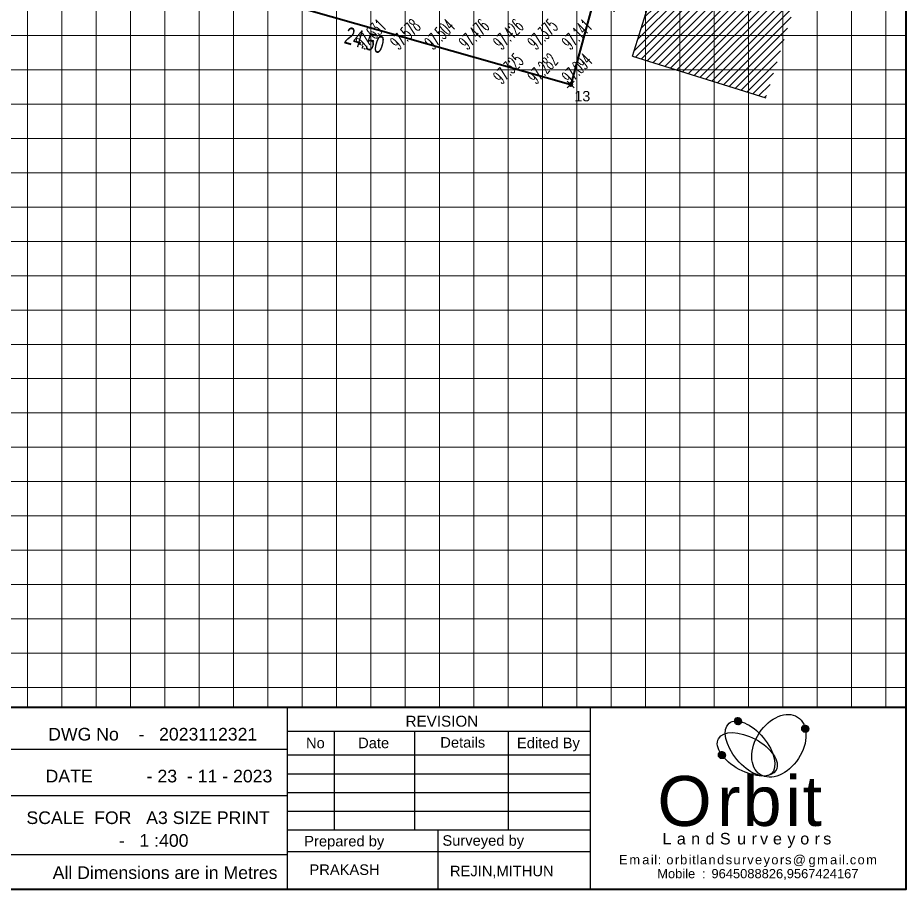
# Model space of a CAD drawing. Header units: millimetres. Extents: x 684983 to 685377, y 990360 to 990509.
# Drawn here: x 685033.4 to 685085.2, y 990360.3 to 990411.1 of the extents above; entities that cross this region are included whole.
import ezdxf
from ezdxf.enums import TextEntityAlignment as Align

# ---------------------------------------------------------------- set-up
doc = ezdxf.new("R2010")
doc.units = ezdxf.units.MM
doc.header["$PDMODE"] = 35
doc.header["$PDSIZE"] = 0.2
doc.linetypes.add('1', pattern=[0])
for name, color, linetype, lineweight in [('BD', 1, 'Continuous', 40), ('BDRY POINT', 7, 'Continuous', 30), ('frame', 104, 'Continuous', 9), ('grid', 8, 'Continuous', 9), ('GRID LEVELS', 7, 'Continuous', 13), ('HAtch', 200, 'Continuous', 9), ('orbit Surveyors', 7, 'Continuous', 18)]:
    doc.layers.add(name, color=color, linetype=linetype, lineweight=lineweight)
for name, color, linetype in [('BL', 202, 'Continuous'), ('dim', 7, 'Continuous'), ('LOGO', 7, '1'), ('orbit', 7, 'Continuous'), ('TITLE', 6, 'Continuous')]:
    doc.layers.add(name, color=color, linetype=linetype)
doc.styles.add('DIM', font='ARIALN.TTF', dxfattribs={"width": 0.8, "height": 1})
doc.styles.add('legend 2007', font='arial.ttf')
doc.styles.add('LOGO', font='arial.ttf')
doc.styles.add('ROMANS', font='arial.ttf')
doc.styles.get("Standard").update_dxf_attribs({"font": 'RomanS'})
doc.dimstyles.get("Standard").update_dxf_attribs({"dimtxt": 1, "dimasz": 0.18, "dimexe": 0.18, "dimexo": 0.0625, "dimgap": 0.09, "dimtad": 0, "dimrnd": 0.05, "dimzin": 0, "dimdsep": 46, "dimtxsty": 'DIM', "dimcen": 0.09, "dimse1": 1, "dimse2": 1, "dimsd1": 1, "dimsd2": 1, "dimadec": 0, "dimazin": 0, "dimtfac": 1, "dimtix": 1, "dimtofl": 0, "dimtmove": 2, "dimatfit": 3, "dimfxl": 0, "dimtolj": 1, "dimtzin": 0, "dimarcsym": 0})

# ---------------------------------------------------------------- blocks, each defined once
blk = doc.blocks.new('ORBIT')
at = {"layer": 'LOGO', "linetype": 'Continuous'}
h = blk.add_hatch(dxfattribs=at)
h.set_pattern_fill('ANSI31', color=1, scale=0.05, style=0)
h.set_pattern_definition([(45, (69.5929274, -2.057335), (-0.004419417382, 0.004419417382), [])])
h.paths.add_polyline_path([(1129.809, 1020.328, 1), (1130.222, 1020.328, 1)])
h = blk.add_hatch(dxfattribs=at)
h.set_pattern_fill('ANSI31', color=152, scale=0.05, style=0)
h.set_pattern_definition([(45, (73.51654, -2.499305), (-0.004419417382, 0.004419417382), [])])
h.paths.add_polyline_path([(1133.733, 1019.886, 1), (1134.146, 1019.886, 1)])
h = blk.add_hatch(dxfattribs=at)
h.set_pattern_fill('ANSI31', color=96, scale=0.05, style=0)
h.set_pattern_definition([(45, (68.6577063, -4.037437), (-0.004419417382, 0.004419417382), [])])
h.paths.add_polyline_path([(1128.874, 1018.348, 1), (1129.287, 1018.348, 1)])
at = {"layer": 'LOGO', "color": 1, "linetype": 'Continuous'}
blk.add_circle((1130.016, 1020.328), 0.207, dxfattribs=at)
at = {"layer": 'LOGO', "color": 152, "linetype": 'Continuous'}
blk.add_circle((1133.939, 1019.886), 0.207, dxfattribs=at)
at = {"layer": 'LOGO', "color": 96, "linetype": 'Continuous'}
blk.add_circle((1129.08, 1018.348), 0.207, dxfattribs=at)
at = {"layer": 'LOGO', "color": 152, "linetype": 'Continuous'}
blk.add_ellipse((1132.4, 1018.891), major_axis=(-1.094, -1.674), ratio=0.681406, dxfattribs=at)
at = {"layer": 'LOGO', "color": 1, "linetype": 'Continuous'}
blk.add_ellipse((1130.722, 1018.731), major_axis=(1.229, -1.471), ratio=0.521784, dxfattribs=at)
at = {"layer": 'LOGO', "color": 96, "linetype": 'Continuous'}
blk.add_ellipse((1130.558, 1018.392), major_axis=(1.682, -0.914), ratio=0.522328, dxfattribs=at)
blk = doc.blocks.new('A$C056105BB')
at = {"layer": 'LOGO', "linetype": 'Continuous', "xscale": 0.7959038629083571, "yscale": 0.7959038629083571, "zscale": 0.7959038629083571}
blk.add_blockref('ORBIT', (-893.933, -804.606), dxfattribs=at)
at = {"color": 236, "insert": (1.71, 4.933), "char_height": 2.32123, "width": 16.92271, "attachment_point": 1, "style": 'LOGO'}
blk.add_mtext('{\\T1.1;\\C140;Orbit}', dxfattribs=at)
at = {"color": 126, "insert": (1.944, 2.29), "char_height": 0.53632, "width": 9.75725, "attachment_point": 1, "style": 'LOGO'}
blk.add_mtext('{\\T1.6;LandSurveyors}', dxfattribs=at)
at = {"layer": 'orbit Surveyors', "style": 'legend 2007'}
for s, height, p in [('Mobile', 0.4287, (1.702, 0.184)), (': ', 0.4287, (3.782, 0.184)), ('9645088826,9567424167', 0.42851, (4.22, 0.184))]:
    blk.add_text(s, height=height, dxfattribs=at).set_placement(p)
at = {"layer": 'orbit Surveyors', "insert": (5.964, 1.258), "char_height": 0.42866, "width": 18.10255, "attachment_point": 2, "style": 'legend 2007'}
blk.add_mtext('{\\T1.2;E\\fArial|b0|i0|c238|p34;mail: \\fArial|b0|i0|c0|p34;orbitlandsurveyors@gmail.com}', dxfattribs=at)
blk = doc.blocks.new('BD')
at = {"color": 7}
for p, q in [((-0.037, -0.034), (0.037, 0.034)), ((-0.035, 0.035), (0.035, -0.035))]:
    blk.add_line(p, q, dxfattribs=at)
blk.add_circle((0, 0), 0.05, dxfattribs=at)
blk.add_point((0, 0), dxfattribs=at)
blk = doc.blocks.new('*D22')
at = {"layer": 'Defpoints', "color": 0, "transparency": 16777216}
for p in [(685042.069, 990413.886), (685065.652, 990407.182), (685065.431, 990406.404)]:
    blk.add_point(p, dxfattribs=at)
at = {"layer": 'dim', "color": 0, "transparency": 16777216, "insert": (685053.639, 990409.756), "char_height": 1, "attachment_point": 5, "rotation": 344.1306, "style": 'DIM'}
blk.add_mtext('\\A1;24.50', dxfattribs=at)
blk = doc.blocks.new('*D23')
at = {"layer": 'Defpoints', "color": 0, "transparency": 16777216}
for p in [(685068.693, 990418.425), (685065.653, 990407.181), (685066.5, 990406.952)]:
    blk.add_point(p, dxfattribs=at)
at = {"layer": 'dim', "color": 0, "transparency": 16777216, "insert": (685068.02, 990412.574), "char_height": 1, "attachment_point": 5, "rotation": 74.8709, "style": 'DIM'}
blk.add_mtext('\\A1;11.65', dxfattribs=at)

msp = doc.modelspace()

# ---------------------------------------------------------------- hatches: boundary and pattern name
at = {"layer": 'HAtch'}
h = msp.add_hatch(dxfattribs=at)
h.set_pattern_fill('ANSI31', color=256, scale=0.1)
h.set_pattern_definition([(45, (-165.7308, 1.1705), (-0.22450640303, 0.22450640303), [])])
h.paths.add_polyline_path([(685080.605, 990417.868), (685072.834, 990420.299), (685069.244, 990408.824), (685077.015, 990406.393)])
h.paths.add_polyline_path([(685033.231, 990416.161), (685030.818, 990416.829), (685030.305, 990414.415), (685032.718, 990413.747)])
h.paths.add_polyline_path([(685020.763, 990416.507), (685016.714, 990417.387), (685017.139, 990419.344), (685015.082, 990419.802), (685014.998, 990419.416), (685007.921, 990420.955), (685005.494, 990409.793), (685018.336, 990405.345)])
h.paths.add_polyline_path([(685016.828, 990454.458), (685006.64, 990456.135), (685005.859, 990451.208), (685016.047, 990449.531)])
h.paths.add_polyline_path([(685026.329, 990479.733), (685016.088, 990480.836), (685014.479, 990465.902), (685017.592, 990465.567), (685017.312, 990462.968), (685024.44, 990462.2)])
h.paths.add_polyline_path([(685043.926, 990460.974), (685034.141, 990462.066), (685033.564, 990457.301), (685043.349, 990456.209)])

# ---------------------------------------------------------------- linework, layer by layer
at = {"lineweight": 40}
msp.add_line((685014.964, 990370.9), (685085.196, 990370.9), dxfattribs=at)
for p, q in [((685049.13, 990370.9), (685049.13, 990360.285)), ((685066.782, 990370.9), (685066.782, 990360.285)), ((685085.196, 990370.9), (685085.196, 990360.285)), ((684982.764, 990360.285), (685085.196, 990360.285))]:
    msp.add_line(p, q)
msp.add_lwpolyline([(684982.764, 990360.285), (685085.196, 990360.285), (685085.196, 990509.155), (684982.764, 990509.155)], close=True, dxfattribs=at)
at = {"layer": 'BD'}
for p, q in [((685068.693, 990418.425), (685065.653, 990407.181)), ((685042.069, 990413.886), (685065.652, 990407.182))]:
    msp.add_line(p, q, dxfattribs=at)
at = {"layer": 'BL'}
for q in [(685072.834, 990420.299), (685077.015, 990406.393)]:
    msp.add_line((685069.244, 990408.824), q, dxfattribs=at)
at = {"layer": 'grid'}
for p, q in [((685034.014, 990509.155), (685034.014, 990370.9)), ((685036.014, 990509.155), (685036.014, 990370.9)), ((685038.014, 990509.155), (685038.014, 990370.9)), ((685040.014, 990509.155), (685040.014, 990370.9)), ((685042.014, 990509.155), (685042.014, 990370.9)), ((685044.014, 990509.155), (685044.014, 990370.9)), ((685046.014, 990509.155), (685046.014, 990370.9)), ((685048.014, 990509.155), (685048.014, 990370.9)), ((685050.014, 990509.155), (685050.014, 990370.9)), ((685052.014, 990509.155), (685052.014, 990370.9)), ((685054.014, 990509.155), (685054.014, 990370.9)), ((685056.014, 990509.155), (685056.014, 990370.9)), ((685058.014, 990509.155), (685058.014, 990370.9)), ((685060.014, 990509.155), (685060.014, 990370.9)), ((685062.014, 990509.155), (685062.014, 990370.9)), ((685064.014, 990509.155), (685064.014, 990370.9)), ((685066.014, 990509.155), (685066.014, 990370.9)), ((685068.014, 990509.155), (685068.014, 990370.9)), ((685070.014, 990509.155), (685070.014, 990370.9)), ((685072.014, 990509.155), (685072.014, 990370.9)), ((685074.014, 990509.155), (685074.014, 990370.9)), ((685076.014, 990509.155), (685076.014, 990370.9)), ((685078.014, 990509.155), (685078.014, 990370.9)), ((685080.014, 990509.155), (685080.014, 990370.9)), ((685082.014, 990509.155), (685082.014, 990370.9)), ((685084.014, 990509.155), (685084.014, 990370.9)), ((685085.196, 990410.038), (684982.764, 990410.038)), ((685085.196, 990408.038), (684982.764, 990408.038)), ((685085.196, 990406.038), (684982.764, 990406.038)), ((685085.196, 990404.038), (684982.764, 990404.038)), ((685085.196, 990402.038), (684982.764, 990402.038)), ((685085.196, 990400.038), (684982.764, 990400.038)), ((685085.196, 990398.038), (684982.764, 990398.038)), ((685085.196, 990396.038), (684982.764, 990396.038)), ((685085.196, 990394.038), (684982.764, 990394.038)), ((685085.196, 990392.038), (684982.764, 990392.038)), ((685085.196, 990390.038), (684982.764, 990390.038)), ((685085.196, 990388.038), (684982.764, 990388.038)), ((685085.196, 990386.038), (684982.764, 990386.038)), ((685085.196, 990384.038), (684982.764, 990384.038)), ((685085.196, 990382.038), (684982.764, 990382.038)), ((685085.196, 990380.038), (684982.764, 990380.038)), ((685085.196, 990378.038), (684982.764, 990378.038)), ((685085.196, 990376.038), (685014.964, 990376.038)), ((685085.196, 990374.038), (685014.964, 990374.038)), ((685085.196, 990372.038), (685014.964, 990372.038))]:
    msp.add_line(p, q, dxfattribs=at)
at = {"layer": 'TITLE', "color": 8}
for p, q in [((685049.13, 990369.504), (685066.782, 990369.504)), ((685051.877, 990369.504), (685051.877, 990363.749)), ((685056.557, 990369.504), (685056.557, 990363.749)), ((685062.01, 990369.504), (685062.01, 990363.749)), ((685049.13, 990368.422), (685032.888, 990368.422)), ((685049.13, 990368.108), (685066.782, 990368.108)), ((685049.13, 990367.018), (685066.782, 990367.018)), ((685049.13, 990365.928), (685066.782, 990365.928)), ((685049.13, 990365.727), (685032.888, 990365.727)), ((685049.13, 990364.839), (685066.782, 990364.839)), ((685049.13, 990363.749), (685066.782, 990363.749)), ((685057.938, 990360.285), (685057.938, 990363.749)), ((685049.13, 990362.287), (685014.964, 990362.287)), ((685049.13, 990362.487), (685066.782, 990362.487))]:
    msp.add_line(p, q, dxfattribs=at)

# ---------------------------------------------------------------- block references
at = {"layer": 'BDRY POINT'}
msp.add_blockref('BD', (685065.653, 990407.181), dxfattribs=at)
at = {"layer": 'orbit', "xscale": 1.255124416472207, "yscale": 1.255124416472207, "zscale": 1.255124416472207}
msp.add_blockref('A$C056105BB', (685068.553, 990360.695), dxfattribs=at)

# ---------------------------------------------------------------- texts
at = {"color": 1, "style": 'ROMANS'}
msp.add_text('13', height=0.6, dxfattribs=at).set_placement((685065.86, 990406.201))
at = {"layer": 'frame', "linetype": 'Continuous', "style": 'legend 2007'}
for s, height, p in [('REVISION', 0.6342, (685056.028, 990369.76)), ('No', 0.6126, (685050.23, 990368.504)), ('Date', 0.6126, (685053.268, 990368.504)), ('Details', 0.6126, (685058.052, 990368.536)), ('Edited By', 0.6126, (685062.519, 990368.504)), ('PRAKASH', 0.6126, (685050.432, 990361.121)), ('REJIN,MITHUN', 0.61261, (685058.616, 990361.043))]:
    msp.add_text(s, height=height, dxfattribs=at).set_placement(p)
at = {"layer": 'frame', "color": 1, "linetype": 'Continuous', "style": 'legend 2007'}
for s, p in [('Prepared by', (685050.127, 990362.781)), ('Surveyed by', (685058.177, 990362.82))]:
    msp.add_text(s, height=0.61261, dxfattribs=at).set_placement(p)
at = {"layer": 'GRID LEVELS', "width": 0.5}
for s, p in [('97.631', (685053.63, 990409.158, 97.631)), ('97.578', (685055.63, 990409.158, 97.578)), ('97.504', (685057.63, 990409.158, 97.504)), ('97.476', (685059.63, 990409.158, 97.476)), ('97.426', (685061.63, 990409.158, 97.426)), ('97.375', (685063.63, 990409.158, 97.375)), ('97.141', (685065.63, 990409.158, 97.141)), ('97.325', (685061.63, 990407.158, 97.325)), ('97.282', (685063.63, 990407.158, 97.282)), ('97.094', (685065.63, 990407.158, 97.094))]:
    msp.add_text(s, height=0.8, rotation=45, dxfattribs=at).set_placement(p)
at = {"layer": 'TITLE', "color": 7, "style": 'ROMANS'}
for s, p in [('DWG No    -   2023112321', (685035.21, 990368.952)), ('DATE           - 23  - 11 - 2023', (685035.06, 990366.512)), (' SCALE  FOR   A3 SIZE PRINT', (685033.658, 990364.085)), ('All Dimensions are in Metres', (685035.473, 990360.885))]:
    msp.add_text(s, height=0.73661, dxfattribs=at).set_placement(p)
msp.add_text('          -   1 :400', height=0.73661, dxfattribs=at).set_placement((685039.927, 990363.127), align=Align.MIDDLE_CENTER)

# ---------------------------------------------------------------- dimensions: what is measured, and where the dimension line sits
at = {"layer": 'dim'}
for p1, p2, distance, picture, middle in [((685068.693, 990418.425), (685065.653, 990407.181), 0.877, '*D23', (685068.02, 990412.574)), ((685042.069, 990413.886), (685065.652, 990407.182), -0.809, '*D22', (685053.639, 990409.756))]:
    dim = msp.add_aligned_dim(p1=p1, p2=p2, distance=distance, dimstyle='Standard', dxfattribs=at)
    dim.commit()
    dim.dimension.update_dxf_attribs({"geometry": picture, "text_midpoint": middle})

doc.saveas('drawing.dxf')
